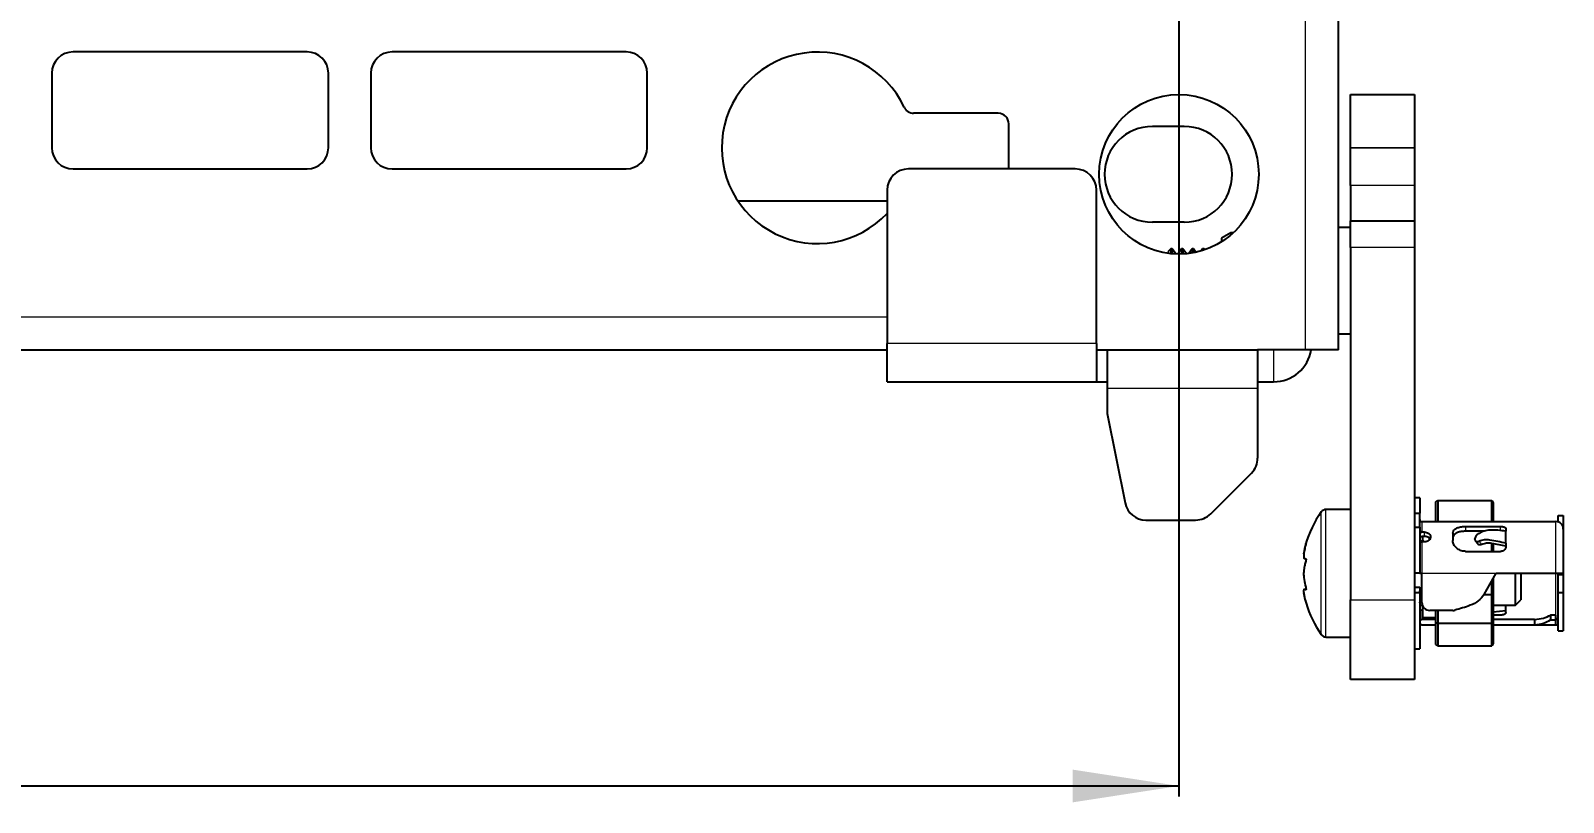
# Model space of a CAD drawing. Header units: millimetres. Extents: x -664 to 840, y 378 to 2003.
# Drawn here: x -196.1 to -51.9, y 500.9 to 573.4 of the extents above; entities that cross this region are included whole.
import ezdxf

# ---------------------------------------------------------------- set-up
doc = ezdxf.new("R2010")
doc.units = ezdxf.units.MM
doc.layers.add('FORMAT', color=7, linetype='Continuous')
doc.styles.add('SLDTEXTSTYLE0', font='TXT', dxfattribs={"width": 0.75})
doc.dimstyles.new('SLDDIMSTYLE0', dxfattribs={"dimtxt": 20, "dimasz": 10, "dimexe": 0, "dimexo": 0.0625, "dimgap": 5, "dimtad": 2, "dimdec": 1, "dimrnd": 1e-09, "dimzin": 12, "dimdsep": 46, "dimtxsty": 'SLDTEXTSTYLE0', "dimsah": 1, "dimcen": 0.09, "dimadec": 0, "dimazin": 3, "dimtfac": 1, "dimtofl": 0, "dimtmove": 0, "dimatfit": 3, "dimfxl": 0, "dimfrac": 2, "dimtolj": 1, "dimtzin": 12, "dimarcsym": 0})

# ---------------------------------------------------------------- blocks, each defined once
blk = doc.blocks.new('_D_4')
at = {"layer": 'FORMAT'}
for p, q in [((-544.09, 1184.88), (-544.09, 501.39)), ((-88.09, 1184.88), (-88.09, 501.39)), ((-544.09, 502.39), (-88.09, 502.39))]:
    blk.add_line(p, q, dxfattribs=at)
for points in [[(-544.09, 502.39), (-534.09, 500.85), (-534.09, 503.93)], [(-88.09, 502.39), (-98.09, 503.93), (-98.09, 500.85)]]:
    blk.add_solid(points, dxfattribs=at)
at = {"layer": 'FORMAT', "insert": (-338.25, 528.17), "char_height": 20, "attachment_point": 1, "style": 'SLDTEXTSTYLE0'}
blk.add_mtext('456', dxfattribs=at)

msp = doc.modelspace()

# ---------------------------------------------------------------- linework, layer by layer
at = {"color": 8, "linetype": 'Continuous', "lineweight": 18}
for p, q in [((-76.19, 543.39), (-76.19, 1826.39)), ((-71.94, 562.39), (-65.94, 562.39)), ((-65.94, 562.39), (-71.94, 562.39)), ((-65.94, 558.85), (-71.94, 558.85)), ((-65.94, 553), (-71.94, 553)), ((-516.14, 546.48), (-115.54, 546.48)), ((-95.84, 543.99), (-115.54, 543.99)), ((-79.19, 543.39), (-79.19, 540.39)), ((-94.84, 539.79), (-80.69, 539.79)), ((-74.7, 516.62), (-74.7, 528.16)), ((-74.26, 516.39), (-74.26, 528.39)), ((-65.24, 527.24), (-65.24, 526.24)), ((-64.99, 525.84), (-64.99, 526.24)), ((-61.14, 526.79), (-61.14, 526.33)), ((-57.84, 526.33), (-57.84, 526.79)), ((-52.64, 522.39), (-52.64, 527.24)), ((-65.24, 525.34), (-65.24, 522.39)), ((-65.24, 522.39), (-58.24, 522.39)), ((-52.64, 518.45), (-52.64, 522.39)), ((-71.94, 519.89), (-65.94, 519.89)), ((-65.24, 518.94), (-65.24, 518.04))]:
    msp.add_line(p, q, dxfattribs=at)
at = {"color": 7, "linetype": 'Continuous', "lineweight": 25}
for p, q in [((-73.09, 543.39), (-73.09, 1826.39)), ((-170.09, 571.39), (-192.09, 571.39)), ((-140.09, 571.39), (-162.09, 571.39)), ((-194.09, 569.39), (-194.09, 562.39)), ((-168.09, 562.39), (-168.09, 569.39)), ((-164.09, 569.39), (-164.09, 562.39)), ((-138.09, 562.39), (-138.09, 569.39)), ((-71.94, 567.39), (-65.94, 567.39)), ((-71.94, 562.39), (-71.94, 567.39)), ((-65.94, 567.39), (-65.94, 562.39)), ((-105.09, 565.63), (-113.04, 565.63)), ((-104.09, 560.39), (-104.09, 564.63)), ((-87.59, 564.39), (-90.59, 564.39)), ((-71.94, 558.85), (-71.94, 562.39)), ((-71.94, 562.39), (-71.94, 562.39)), ((-65.94, 562.39), (-65.94, 558.85)), ((-65.94, 562.39), (-65.94, 562.39)), ((-192.09, 560.39), (-170.09, 560.39)), ((-162.09, 560.39), (-140.09, 560.39)), ((-97.84, 560.39), (-113.54, 560.39)), ((-115.54, 558.39), (-115.54, 543.99)), ((-95.84, 543.99), (-95.84, 558.39)), ((-71.94, 558.85), (-71.94, 555.5)), ((-65.94, 558.85), (-65.94, 555.5)), ((-129.57, 557.38), (-115.54, 557.38)), ((-87.59, 555.39), (-90.59, 555.39)), ((-71.94, 555.5), (-65.94, 555.5)), ((-71.94, 553), (-71.94, 555.5)), ((-65.94, 555.5), (-65.94, 553)), ((-83.22, 554.39), (-84.09, 553.89)), ((-84.09, 553.89), (-84.09, 553.55)), ((-82.99, 554.39), (-83.22, 554.39)), ((-83.22, 554.39), (-83.22, 554.18)), ((-71.94, 554.89), (-73.09, 554.89)), ((-88.84, 552.89), (-89.09, 552.64)), ((-89.09, 552.64), (-89.09, 552.46)), ((-88.72, 552.89), (-88.84, 552.89)), ((-88.84, 552.89), (-88.84, 552.43)), ((-88.37, 552.4), (-88.72, 552.89)), ((-88.72, 552.89), (-88.72, 552.42)), ((-87.86, 552.89), (-88.21, 552.39)), ((-87.72, 552.89), (-87.86, 552.89)), ((-87.86, 552.89), (-87.86, 552.39)), ((-87.39, 552.42), (-87.72, 552.89)), ((-87.72, 552.89), (-87.72, 552.4)), ((-86.86, 552.89), (-87.17, 552.45)), ((-86.72, 552.89), (-86.86, 552.89)), ((-86.86, 552.89), (-86.86, 552.49)), ((-86.49, 552.56), (-86.72, 552.89)), ((-86.72, 552.89), (-86.72, 552.52)), ((-85.86, 552.89), (-86, 552.69)), ((-85.72, 552.89), (-85.86, 552.89)), ((-85.86, 552.89), (-85.86, 552.73)), ((-85.65, 552.8), (-85.72, 552.89)), ((-85.72, 552.89), (-85.72, 552.78)), ((-71.94, 553), (-71.94, 519.89)), ((-65.94, 553), (-65.94, 519.89)), ((-73.09, 544.89), (-71.94, 544.89)), ((-115.54, 540.39), (-115.54, 543.99)), ((-95.84, 543.99), (-95.84, 540.39)), ((-516.14, 543.38), (-115.54, 543.38)), ((-95.84, 543.39), (-94.84, 543.39)), ((-94.84, 543.39), (-94.84, 539.79)), ((-94.84, 543.39), (-80.69, 543.39)), ((-76.19, 543.39), (-80.69, 543.39)), ((-80.69, 543.39), (-80.69, 539.79)), ((-73.09, 543.39), (-76.19, 543.39)), ((-115.54, 540.39), (-95.84, 540.39)), ((-95.84, 540.39), (-94.84, 540.39)), ((-94.84, 539.79), (-94.84, 537.39)), ((-80.69, 540.39), (-79.19, 540.39)), ((-80.69, 539.79), (-80.69, 533.22)), ((-94.84, 537.39), (-93.16, 529)), ((-85.1, 527.98), (-81.27, 531.81)), ((-65.44, 529.49), (-65.94, 529.49)), ((-65.44, 529.49), (-65.44, 528.02)), ((-63.94, 529.1), (-63.74, 529.24)), ((-63.94, 527.24), (-63.94, 529.1)), ((-63.74, 529.24), (-63.74, 527.24)), ((-63.74, 529.24), (-58.65, 529.24)), ((-58.65, 527.24), (-58.65, 529.24)), ((-58.65, 529.24), (-58.54, 529.01)), ((-71.94, 528.39), (-74.26, 528.39)), ((-65.94, 528.02), (-65.44, 528.02)), ((-65.44, 526.71), (-65.44, 528.02)), ((-58.54, 529.01), (-58.54, 527.24)), ((-52.44, 527.82), (-51.94, 527.82)), ((-52.44, 527.21), (-52.44, 527.82)), ((-51.94, 527.82), (-51.94, 526.54)), ((-91.2, 527.39), (-86.52, 527.39)), ((-65.94, 526.71), (-65.44, 526.71)), ((-65.44, 526.71), (-65.44, 522.39)), ((-65.24, 527.24), (-54.64, 527.24)), ((-64.99, 526.24), (-65.24, 526.24)), ((-61.14, 526.79), (-57.84, 526.79)), ((-59.42, 526.33), (-61.14, 526.33)), ((-57.34, 526.55), (-57.34, 526.34)), ((-57.34, 525.21), (-57.34, 526.34)), ((-54.64, 527.24), (-52.64, 527.24)), ((-51.94, 526.54), (-51.94, 522.39)), ((-65.14, 525.39), (-65.4, 525.39)), ((-64.99, 525.84), (-65.24, 525.84)), ((-64.99, 525.34), (-65.24, 525.34)), ((-65.14, 525.34), (-65.14, 525.84)), ((-64.44, 525.88), (-64.44, 525.76)), ((-62.34, 526.14), (-62.34, 525.46)), ((-60.26, 525.58), (-60.26, 525.61)), ((-60.22, 525.45), (-59.99, 525.15)), ((-58.65, 524.44), (-58.65, 525.21)), ((-58.54, 525.16), (-58.54, 524.44)), ((-57.34, 525.21), (-57.34, 524.88)), ((-61.14, 524.44), (-57.84, 524.44)), ((-65.44, 522.39), (-65.94, 522.39)), ((-65.44, 522.39), (-65.24, 522.39)), ((-65.24, 519.64), (-65.24, 522.39)), ((-59.39, 520.39), (-58.24, 522.39)), ((-58.54, 521.87), (-58.54, 520.39)), ((-58.24, 522.39), (-52.64, 522.39)), ((-56.44, 522.26), (-56.44, 522.39)), ((-56.44, 519.39), (-56.44, 522.26)), ((-55.94, 522.39), (-55.94, 519.89)), ((-52.64, 522.39), (-51.94, 522.39)), ((-52.44, 522.26), (-52.44, 522.39)), ((-52.44, 522.26), (-51.94, 522.26)), ((-52.44, 520.57), (-52.44, 522.26)), ((-51.94, 522.39), (-51.94, 522.26)), ((-51.94, 522.26), (-51.94, 520.57)), ((-76.15, 520.86), (-76.3, 520.86)), ((-65.94, 521.08), (-65.44, 521.08)), ((-65.44, 520.55), (-65.94, 520.55)), ((-65.44, 521.08), (-65.44, 520.55)), ((-65.44, 520.95), (-65.24, 520.94)), ((-65.44, 520.55), (-65.44, 515.29)), ((-59.39, 520.39), (-58.65, 520.39)), ((-58.65, 520.39), (-58.65, 521.67)), ((-58.65, 517.7), (-58.65, 520.39)), ((-58.54, 520.39), (-58.65, 520.39)), ((-58.54, 520.39), (-58.54, 517.72)), ((-52.44, 520.57), (-51.94, 520.57)), ((-52.44, 516.96), (-52.44, 520.57)), ((-51.94, 520.57), (-51.94, 516.96)), ((-71.94, 512.39), (-71.94, 519.89)), ((-65.94, 519.89), (-65.94, 512.39)), ((-65.44, 519.39), (-65.19, 519.39)), ((-65.14, 518.94), (-65.24, 518.94)), ((-65.14, 518.24), (-65.14, 519.27)), ((-58.54, 519.39), (-56.44, 519.39)), ((-57.34, 518.85), (-57.34, 519.39)), ((-56.44, 519.39), (-55.94, 519.89)), ((-63.94, 518.04), (-65.24, 518.04)), ((-65.24, 517.54), (-63.94, 517.54)), ((-65.14, 518.24), (-63.94, 518.24)), ((-62.34, 518.89), (-64.49, 518.89)), ((-63.94, 517.71), (-63.94, 518.89)), ((-63.94, 515.68), (-63.94, 517.71)), ((-63.74, 517.7), (-63.94, 517.71)), ((-63.74, 518.89), (-63.74, 517.7)), ((-63.74, 517.7), (-63.74, 515.55)), ((-63.74, 517.7), (-58.65, 517.7)), ((-58.54, 517.72), (-58.65, 517.7)), ((-58.65, 515.55), (-58.65, 517.7)), ((-57.34, 518.85), (-58.54, 518.73)), ((-57.84, 518.45), (-58.54, 518.45)), ((-54.64, 518.04), (-58.54, 518.04)), ((-58.54, 517.72), (-58.54, 515.77)), ((-58.54, 517.54), (-54.64, 517.54)), ((-57.34, 518.69), (-57.34, 518.85)), ((-54.64, 518.04), (-54.64, 517.54)), ((-54.64, 517.54), (-52.64, 517.54)), ((-53.14, 518.45), (-53.14, 518)), ((-52.64, 518.45), (-53.14, 518.45)), ((-53.14, 518), (-52.64, 518)), ((-52.64, 518), (-52.64, 518.45)), ((-74.26, 516.39), (-71.94, 516.39)), ((-52.44, 516.96), (-51.94, 516.96)), ((-65.94, 515.29), (-65.44, 515.29)), ((-63.74, 515.55), (-63.94, 515.68)), ((-63.74, 515.55), (-58.65, 515.55)), ((-58.54, 515.77), (-58.65, 515.55)), ((-65.94, 512.39), (-71.94, 512.39))]:
    msp.add_line(p, q, dxfattribs=at)
at = {"color": 7, "linetype": 'Continuous', "lineweight": 25, "flags": 128}
for points in [[(-76.17, 525.08), (-76.24, 524.83), (-76.35, 524.31)], [(-65.44, 525.87), (-65.37, 525.85), (-65.24, 525.84)], [(-65.44, 525.47), (-65.43, 525.44), (-65.42, 525.42), (-65.4, 525.4), (-65.38, 525.38), (-65.35, 525.36), (-65.31, 525.35), (-65.28, 525.35), (-65.24, 525.34)], [(-65.14, 525.52), (-65.18, 525.43), (-65.19, 525.39)], [(-76.35, 520.48), (-76.24, 519.96), (-76.13, 519.57)], [(-65.44, 518.92), (-65.37, 518.93), (-65.24, 518.94)], [(-65.44, 518.01), (-65.37, 518.03), (-65.24, 518.04)], [(-52.64, 517.54), (-52.5, 517.55), (-52.44, 517.57)]]:
    msp.add_lwpolyline(points, dxfattribs=at)
at = {"color": 7, "linetype": 'Continuous', "lineweight": 25}
msp.add_circle((-88.09, 559.89), 7.5, dxfattribs=at)
for centre, radius, start, end in [((-192.09, 569.39), 2, 90, 180), ((-170.09, 569.39), 2, 0, 90), ((-162.09, 569.39), 2, 90, 180), ((-140.09, 569.39), 2, 0, 90), ((-122.09, 562.38), 9, 25.1507, 316.7004), ((-113.04, 566.63), 1, 205.1507, 270), ((-105.09, 564.63), 1, 0, 90), ((-90.59, 559.89), 4.5, 90, 270), ((-87.59, 559.89), 4.5, 270, 90), ((-192.09, 562.39), 2, 180, 270), ((-170.09, 562.39), 2, 270, 0), ((-162.09, 562.39), 2, 180, 270), ((-140.09, 562.39), 2, 270, 0), ((-113.54, 558.39), 2, 90, 180), ((-97.84, 558.39), 2, 0, 90), ((-79.19, 543.99), 3.6, 270, 350.4059), ((-82.69, 533.22), 2, 315, 360), ((-91.2, 529.39), 2, 191.3099, 270), ((-86.52, 529.39), 2, 270, 315), ((-66.54, 522.39), 10, 144.7485, 164.4243), ((-74.26, 527.85), 0.54, 90, 144.7485), ((-65.24, 527.44), 0.2, 180, 270), ((-65.26, 526.42), 0.183, 187.3339, 275.8124), ((-52.64, 526.54), 0.7, 360, 90), ((-66.54, 522.39), 10, 196.3891, 215.2515), ((-65.34, 519.31), 0.0996, 125.5332, 176.0721), ((-64.49, 519.64), 0.75, 180, 270), ((-65.24, 517.34), 0.2, 90, 180), ((-62.34, 519.64), 0.75, 270, 285.0484), ((-52.64, 518.24), 0.2, 270, 360), ((-74.26, 516.93), 0.54, 215.2515, 270)]:
    msp.add_arc(centre, radius, start, end, dxfattribs=at)
for points, knots in [([(-64.99, 526.24), (-64.93, 526.24), (-64.8, 526.23), (-64.64, 526.17), (-64.51, 526.08), (-64.45, 525.98), (-64.44, 525.91), (-64.44, 525.88)], [0, 0, 0, 0, 0.214393, 0.428789, 0.643061, 0.856854, 1, 1, 1, 1]), ([(-62.34, 526.14), (-62.32, 526.23), (-62.3, 526.39), (-62.1, 526.58), (-61.8, 526.71), (-61.46, 526.78), (-61.23, 526.78), (-61.14, 526.79)], [0, 0, 0, 0, 0.2128333, 0.4258501, 0.6355415, 0.8465873, 1, 1, 1, 1]), ([(-61.14, 526.33), (-61.27, 526.33), (-61.54, 526.32), (-61.9, 526.23), (-62.17, 526.07), (-62.32, 525.88), (-62.33, 525.74), (-62.34, 525.67)], [0, 0, 0, 0, 0.212875, 0.425767, 0.637937, 0.847353, 1, 1, 1, 1]), ([(-57.34, 526.34), (-57.84, 526.4), (-58.51, 526.49), (-59.4, 526.38), (-59.71, 526.21), (-59.86, 526.12)], [0, 0, 0, 0, 0.587693, 0.790818, 1, 1, 1, 1]), ([(-57.84, 526.79), (-57.78, 526.78), (-57.67, 526.78), (-57.52, 526.74), (-57.41, 526.69), (-57.35, 526.62), (-57.34, 526.57), (-57.34, 526.55)], [0, 0, 0, 0, 0.2144453, 0.4288931, 0.6432387, 0.8571881, 1, 1, 1, 1]), ([(-76.17, 525.08), (-76.16, 525.11), (-76.15, 525.15), (-76.14, 525.18), (-76.14, 525.19), (-76.14, 525.19), (-76.14, 525.18), (-76.15, 525.14), (-76.21, 524.93), (-76.3, 524.53), (-76.36, 524.09), (-76.36, 523.83), (-76.3, 523.76), (-76.23, 523.77), (-76.17, 523.75), (-76.15, 523.74), (-76.14, 523.7), (-76.14, 523.68), (-76.14, 523.65), (-76.15, 523.6), (-76.19, 523.42), (-76.27, 523.13), (-76.34, 522.75), (-76.37, 522.33), (-76.34, 521.83), (-76.26, 521.44), (-76.18, 521.11), (-76.15, 520.99), (-76.14, 520.93), (-76.14, 520.89), (-76.14, 520.87), (-76.14, 520.85), (-76.16, 520.82), (-76.24, 520.84), (-76.33, 520.89), (-76.37, 520.79), (-76.35, 520.5), (-76.28, 520.12), (-76.2, 519.83), (-76.18, 519.73), (-76.16, 519.66), (-76.14, 519.62), (-76.14, 519.6), (-76.14, 519.59), (-76.14, 519.59)], [0, 0, 0, 0, 0.010728, 0.015224, 0.018112, 0.020571, 0.023024, 0.027377, 0.040819, 0.103498, 0.166695, 0.204011, 0.256335, 0.314494, 0.327735, 0.341099, 0.344105, 0.346621, 0.34914, 0.352978, 0.363553, 0.410702, 0.470972, 0.507237, 0.543762, 0.627026, 0.651816, 0.664256, 0.66927, 0.671997, 0.674747, 0.677852, 0.683424, 0.704689, 0.788652, 0.828321, 0.868497, 0.946466, 0.965714, 0.977954, 0.986009, 0.994111, 0.997345, 1, 1, 1, 1]), ([(-64.48, 525.62), (-64.5, 525.65), (-64.55, 525.72), (-64.69, 525.8), (-64.84, 525.84), (-64.95, 525.84), (-64.99, 525.84)], [0, 0, 0, 0, 0.252501, 0.531568, 0.811143, 1, 1, 1, 1]), ([(-64.44, 525.76), (-64.44, 525.72), (-64.46, 525.63), (-64.55, 525.5), (-64.69, 525.4), (-64.84, 525.35), (-64.95, 525.35), (-64.99, 525.34)], [0, 0, 0, 0, 0.214305, 0.42865, 0.642279, 0.856223, 1, 1, 1, 1]), ([(-61.14, 524.44), (-61.27, 524.45), (-61.54, 524.48), (-61.9, 524.66), (-62.17, 524.93), (-62.32, 525.21), (-62.33, 525.39), (-62.34, 525.46)], [0, 0, 0, 0, 0.2132377, 0.4264897, 0.6391595, 0.8495978, 1, 1, 1, 1]), ([(-59.86, 526.12), (-59.91, 526.1), (-60.01, 526.05), (-60.13, 525.93), (-60.22, 525.8), (-60.26, 525.69), (-60.26, 525.63), (-60.26, 525.61)], [0, 0, 0, 0, 0.225867, 0.451734, 0.677598, 0.903479, 1, 1, 1, 1]), ([(-60.26, 525.58), (-60.26, 525.55), (-60.25, 525.47), (-60.17, 525.39), (-60.06, 525.36), (-59.95, 525.36), (-59.88, 525.38), (-59.86, 525.39)], [0, 0, 0, 0, 0.225883, 0.451767, 0.67765, 0.903524, 1, 1, 1, 1]), ([(-59.98, 525.16), (-59.97, 525.14), (-59.96, 525.12), (-59.95, 525.11), (-59.95, 525.11)], [0, 0, 0, 0, 0.872289, 1, 1, 1, 1]), ([(-59.61, 525.08), (-59.66, 525.07), (-59.76, 525.05), (-59.87, 525.06), (-59.93, 525.09), (-59.95, 525.11)], [0, 0, 0, 0, 0.3691258, 0.7382556, 1, 1, 1, 1]), ([(-57.34, 525.21), (-57.84, 525.32), (-58.51, 525.46), (-59.4, 525.57), (-59.71, 525.45), (-59.86, 525.39)], [0, 0, 0, 0, 0.587693, 0.790818, 1, 1, 1, 1]), ([(-57.34, 524.92), (-57.77, 525.02), (-58.36, 525.15), (-59.17, 525.26), (-59.46, 525.14), (-59.61, 525.08)], [0, 0, 0, 0, 0.56666, 0.780905, 1, 1, 1, 1]), ([(-57.34, 524.88), (-57.34, 524.83), (-57.35, 524.74), (-57.44, 524.61), (-57.57, 524.5), (-57.71, 524.45), (-57.8, 524.44), (-57.84, 524.44)], [0, 0, 0, 0, 0.214373, 0.428779, 0.642592, 0.856666, 1, 1, 1, 1]), ([(-76.35, 524.31), (-76.36, 524.28), (-76.37, 524.24), (-76.36, 524.25), (-76.36, 524.25)], [0, 0, 0, 0, 0.65651, 1, 1, 1, 1]), ([(-76.35, 520.48), (-76.35, 520.5), (-76.37, 520.54), (-76.36, 520.53), (-76.35, 520.52)], [0, 0, 0, 0, 0.429774, 1, 1, 1, 1]), ([(-65.44, 520.68), (-65.44, 520.69), (-65.43, 520.71), (-65.42, 520.73), (-65.38, 520.75), (-65.31, 520.75), (-65.26, 520.74), (-65.24, 520.74)], [0, 0, 0, 0, 0.195302, 0.377541, 0.538909, 0.761383, 1, 1, 1, 1]), ([(-59.39, 520.39), (-59.56, 520.18), (-59.91, 519.73), (-60.89, 519.26), (-61.66, 519.05), (-62.14, 518.92)], [0, 0, 0, 0, 0.254027, 0.526591, 1, 1, 1, 1]), ([(-65.44, 519.62), (-65.44, 519.63), (-65.43, 519.65), (-65.42, 519.67), (-65.38, 519.7), (-65.3, 519.72), (-65.25, 519.72), (-65.22, 519.73)], [0, 0, 0, 0, 0.187462, 0.362386, 0.517277, 0.750642, 1, 1, 1, 1]), ([(-57.34, 518.69), (-57.34, 518.66), (-57.35, 518.6), (-57.44, 518.53), (-57.57, 518.48), (-57.71, 518.45), (-57.8, 518.45), (-57.84, 518.45)], [0, 0, 0, 0, 0.214295, 0.42863, 0.64223, 0.856153, 1, 1, 1, 1]), ([(-54.64, 518.04), (-54.36, 518.07), (-53.86, 518.11), (-53.36, 518.35), (-53.14, 518.45)], [0, 0, 0, 0, 0.559868, 1, 1, 1, 1]), ([(-54.64, 517.54), (-54.36, 517.57), (-53.86, 517.63), (-53.36, 517.89), (-53.14, 518)], [0, 0, 0, 0, 0.559911, 1, 1, 1, 1]), ([(-52.64, 517.54), (-52.64, 517.57), (-52.64, 517.63), (-52.64, 517.89), (-52.64, 518)], [0, 0, 0, 0, 0.559866, 1, 1, 1, 1])]:
    msp.add_open_spline(points, degree=3, knots=knots, dxfattribs=at)
at = {"color": 8, "linetype": 'Continuous', "lineweight": 18}
msp.add_open_spline([(-59.86, 525.39), (-59.82, 525.34), (-59.75, 525.25), (-59.67, 525.15), (-59.63, 525.1), (-59.61, 525.08)], degree=3, knots=[0, 0, 0, 0, 0.502362, 0.815418, 1, 1, 1, 1], dxfattribs=at)

# ---------------------------------------------------------------- dimensions: what is measured, and where the dimension line sits
at = {"layer": 'FORMAT'}
dim = msp.add_linear_dim(base=(-88.09, 502.39), p1=(-544.09, 1184.89), p2=(-88.09, 1184.89), angle=0, dimstyle='SLDDIMSTYLE0', dxfattribs=at)
dim.commit()
dim.dimension.update_dxf_attribs({"geometry": '_D_4', "text_midpoint": (-316.09, 502.39), "dimtype": 160})

doc.saveas('drawing.dxf')
